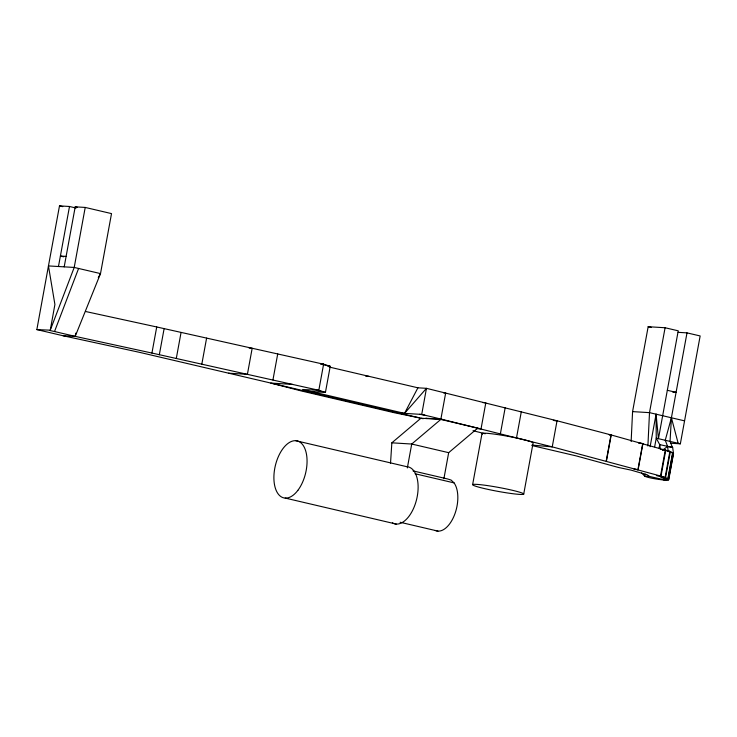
<?xml version="1.0" encoding="UTF-8"?>
<svg xmlns="http://www.w3.org/2000/svg" width="737" height="737" viewBox="0 0 737 737"><rect width="100%" height="100%" fill="white"/><g stroke="black" fill="none" stroke-linecap="round" stroke-linejoin="round"><path stroke-width="1.11" d="M631.139 441.509L632.576 411.615L648.164 326.712L665.087 327.744L678.233 330.821L658.445 438.681L680.352 443.812L700.15 335.952L687.004 332.875L678.151 332.332M647.897 445.986L649.5 412.646L665.087 327.744M390.518 463.38L391.844 442.826L420.928 418.22L442.965 419.556L552.243 446.871L660.518 476.001C683.881 483.684 648.643 478.635 644.7 476.166L641.614 472.896M64.202 266.831L75.211 206.83L85.216 207.438L111.517 213.601L100.508 273.593L74.207 267.439L48.458 265.928L36.85 329.596L50.263 330.185L54.907 304.473L48.458 265.928L59.494 205.881L69.499 206.489L76.068 208.027M398.735 413.024L421.721 414.415L426.456 388.325L557.034 420.781L611.222 434.977L670.357 451.569L673.517 453.66L668.726 479.75L663.503 478.829L668.523 479.815L673.121 454.821M58.463 266.536L69.499 206.489M85.216 207.438L74.207 267.439L50.263 330.185M36.85 329.596L63.087 335.75L75.202 336.367L75.8 333.106M156.723 326.97L323.607 364.198L330.222 366.335L325.432 392.416L318.817 390.288L151.933 353.051L156.723 326.97L85.547 311.493M159.321 354.773L164.111 328.684M176.281 358.532L181.062 332.451M201.809 364.207L206.6 338.117M272.93 379.997L277.72 353.917M323.165 364.106L320.687 364.023L323.607 364.198L318.817 390.288L302.612 389.514L404.521 413.374L426.456 388.325L417.907 387.809L329.273 367.044M407.34 467.931L411.725 444.033L440.809 419.436L477.76 428.086L448.676 452.675L443.886 478.746M472.629 484.614L482.016 433.485M500.395 433.78L505.186 407.69M516.508 437.842L521.299 411.762M523.703 494.149A25.998 1.999 10.4 0 0 486.595 485.462A25.998 1.999 10.4 0 0 484.2 488.53A25.998 1.999 10.4 0 0 523.703 494.149L533.091 443.029A25.998 1.999 10.4 0 0 505.591 435.88A25.998 1.999 10.4 0 0 482.523 434.111M606.219 461.012L611.01 434.922L609.158 434.738M606.44 461.067L611.222 434.977L609.269 434.766M645.096 474.011L644.7 476.166L649.49 476.452L666.423 480.312M650.108 446.714L656.077 414.185L658.445 438.681L656.243 438.165L656.077 414.185M654.659 446.788L656.243 438.165L659.716 444.623L660.407 449.515M659.099 447.985L659.716 444.623L672.66 447.442L673.517 453.66M687.004 332.875L671.416 417.778L665.244 440.265L667.63 446.456L668.183 451.689M50.125 330.554L54.529 331.53L78.592 268.461M54.529 331.53L75.202 336.367L100.508 273.593L98.288 277.563M404.521 413.374L417.907 387.809M662.416 450.215L667.63 446.456L672.66 447.442M323.607 364.198L321.452 364.281L330.222 366.335L327.965 366.197M443.628 392.885L445.673 392.959L440.892 419.049L425.737 418.275L427.101 418.598M391.844 442.826L411.725 444.033L448.676 452.675M66.118 256.393L60.397 256.043L63.686 256.817M249.143 348.057L252.183 348.242L247.402 374.332L228.581 373.189M672.761 392.139L676.087 392.342L667.317 390.288M365.69 376.156L369.016 376.358M292.552 384.401L270.838 383.074L301.295 390.951L394.442 412.757L419.556 417.897M311.382 391.568L325.432 392.416L316.661 390.37M632.576 411.615L649.5 412.646L684.562 420.855M476.821 428.28L479.096 428.418M670.394 443.204L680.352 443.812M476.48 428.547L481.031 428.906L485.812 402.789L482.68 402.531M556.785 420.726L553.33 420.403L557.034 420.781L552.243 446.871L531.985 445.093M662.241 449.552L665.308 449.92L660.518 476.001L656.427 475.512L660.997 476.148L665.787 450.058L662.13 449.552M667.142 451.016L669.887 451.394L665.096 477.475L660.518 476.848L665.566 477.659L670.357 451.569L667.326 451.081M670.642 452.325L672.66 452.656L667.869 478.737L662.83 477.926L668.044 478.847L672.835 452.767L670.744 452.398M419.629 414.295L424.798 415.161M661.614 479.271L666.635 480.257M63.087 335.75L140.012 352.452L423.167 418.736M75.202 336.367L151.933 353.051M648.164 326.712L651.453 327.477M75.211 206.83L77.403 207.346M59.494 205.881L62.783 206.646M532.04 445.563L576.122 455.881L618.601 467.498L631.029 470.114L647.141 474.766L649.49 476.452M295.74 440.689L406.806 466.696A29.259 15.588 -76.8 0 1 416.442 500.082A29.259 15.588 -76.8 0 1 392.388 522.855M413.006 470.888L447.552 478.958L451.09 480.063L454.056 482.882A26.596 14.169 -76.8 0 1 454.453 515.043A26.596 14.169 -76.8 0 1 435.272 530.447M415.06 473.753L454.056 482.882M400.099 522.257L437.971 531.119M285.21 498.074L396.276 524.081M421.721 414.415L442.965 419.556M473.016 430.694L485.213 433.78M672.448 447.497L670.062 441.306L671.416 417.778L678.16 443.296M642.728 443.545L637.938 469.635L634.023 469.193L638.122 469.681L642.913 443.6L638.813 443.112L642.728 443.545M297.868 490.354A29.259 15.588 -76.8 0 0 299.627 441.914A29.259 15.588 -76.8 0 0 273.924 475.89A29.259 15.588 -76.8 0 0 297.868 490.354"/></g></svg>
